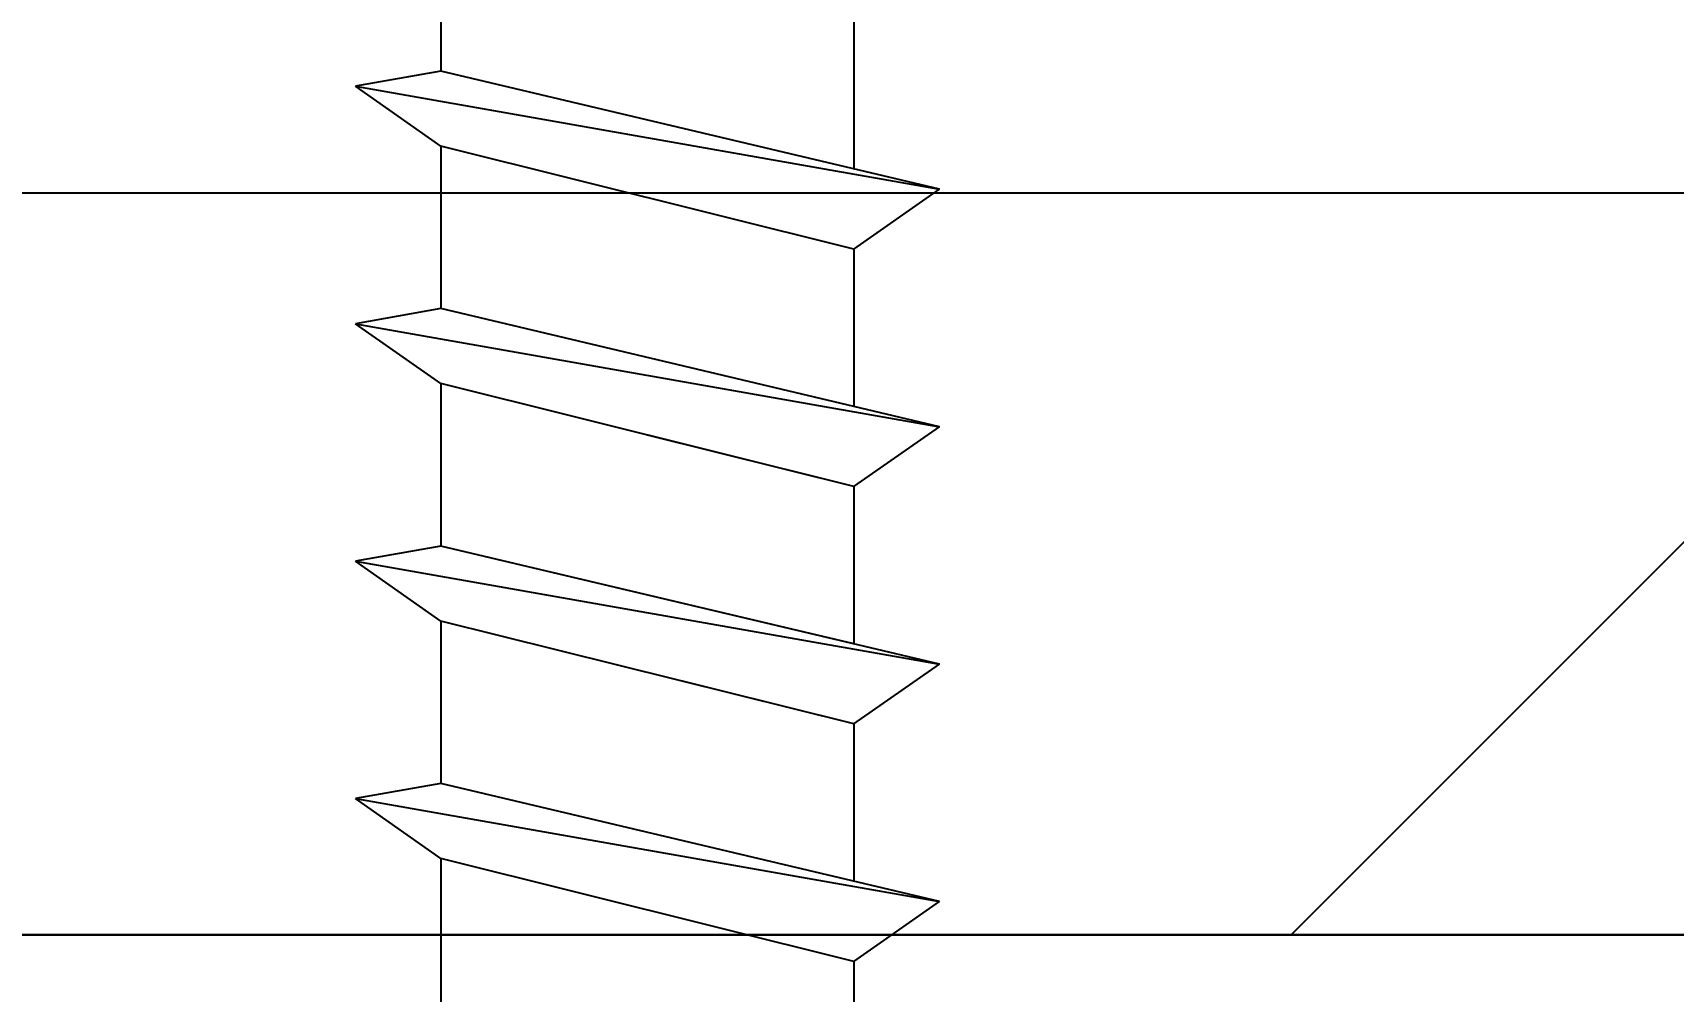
# Model space of a CAD drawing. Header units: inches. Extents: x -2661 to 42767, y -1222 to 9099.
# Drawn here: x 732.835 to 733.526, y 2525.606 to 2526.01 of the extents above; entities that cross this region are included whole.
import ezdxf
from ezdxf import colors
from ezdxf.entities.mleader import LeaderData, LeaderLine
from ezdxf.math import Vec2, Vec3

# ---------------------------------------------------------------- set-up
doc = ezdxf.new("R2010")
doc.units = ezdxf.units.IN
doc.header["$LTSCALE"] = 12
doc.header["$MEASUREMENT"] = 0
for name, color, linetype in [('S-ANNO-NOTE', 4, 'CONTINUOUS'), ('S-SIMPSON', 2, 'CONTINUOUS'), ('S-WOOD', 3, 'CONTINUOUS')]:
    doc.layers.add(name, color=color, linetype=linetype)
doc.styles.add('Arial', font='arial.ttf', dxfattribs={"width": 0.85})

# ---------------------------------------------------------------- blocks, each defined once
blk = doc.blocks.new('SIP SCREW_Shorter')
at = {"layer": 'S-SIMPSON', "color": 1}
for p, q in [((-0.087, -10.06787), (-0.087, -10.13631)), ((-0.087, -10.06787), (-0.087, -10.13631)), ((-0.087, -10.06787), (-0.087, -10.13631)), ((-0.087, -10.06787), (-0.087, -10.13631)), ((-0.087, -10.06787), (-0.087, -10.13631)), ((-0.087, -10.06787), (-0.087, -10.13631)), ((-0.087, -10.06787), (-0.087, -10.13631)), ((-0.087, -10.06787), (-0.087, -10.13631)), ((-0.087, -10.06787), (-0.087, -10.13631)), ((-0.087, -10.06787), (-0.087, -10.13631)), ((-0.087, -10.06787), (-0.087, -10.13631)), ((-0.087, -10.06787), (-0.087, -10.13631)), ((-0.087, -10.06787), (-0.087, -10.13631)), ((0.087, -10.11124), (0.087, -10.17751)), ((0.087, -10.11124), (0.087, -10.17751)), ((0.087, -10.11124), (0.087, -10.17751)), ((0.087, -10.11124), (0.087, -10.17751)), ((0.087, -10.11124), (0.087, -10.17751)), ((0.087, -10.11124), (0.087, -10.17751)), ((0.087, -10.11124), (0.087, -10.17751)), ((0.087, -10.11124), (0.087, -10.17751)), ((0.087, -10.11124), (0.087, -10.17751)), ((0.087, -10.11124), (0.087, -10.17751)), ((0.087, -10.11124), (0.087, -10.17751)), ((-0.087, -10.13631), (-0.123, -10.14266)), ((-0.087, -10.13631), (-0.123, -10.14266)), ((-0.087, -10.13631), (-0.123, -10.14266)), ((-0.087, -10.13631), (-0.123, -10.14266)), ((-0.087, -10.13631), (-0.123, -10.14266)), ((-0.087, -10.13631), (-0.123, -10.14266)), ((-0.087, -10.13631), (-0.123, -10.14266)), ((-0.087, -10.13631), (-0.123, -10.14266)), ((-0.087, -10.13631), (-0.123, -10.14266)), ((-0.123, -10.14266), (0.123, -10.18604)), ((-0.123, -10.14266), (0.123, -10.18604)), ((-0.123, -10.14266), (0.123, -10.18604)), ((-0.123, -10.14266), (0.123, -10.18604)), ((-0.123, -10.14266), (0.123, -10.18604)), ((-0.123, -10.14266), (0.123, -10.18604)), ((-0.123, -10.14266), (0.123, -10.18604)), ((-0.123, -10.14266), (0.123, -10.18604)), ((-0.123, -10.14266), (0.123, -10.18604)), ((-0.087, -10.16787), (-0.123, -10.14266)), ((-0.087, -10.16787), (-0.123, -10.14266)), ((-0.087, -10.16787), (-0.123, -10.14266)), ((-0.087, -10.16787), (-0.123, -10.14266)), ((-0.087, -10.16787), (-0.123, -10.14266)), ((-0.087, -10.16787), (-0.123, -10.14266)), ((-0.087, -10.16787), (-0.123, -10.14266)), ((-0.087, -10.16787), (-0.123, -10.14266)), ((-0.087, -10.16787), (-0.123, -10.14266)), ((0.123, -10.18604), (-0.087, -10.13631)), ((0.123, -10.18604), (-0.087, -10.13631)), ((0.123, -10.18604), (-0.087, -10.13631)), ((0.123, -10.18604), (-0.087, -10.13631)), ((0.123, -10.18604), (-0.087, -10.13631)), ((0.123, -10.18604), (-0.087, -10.13631)), ((0.123, -10.18604), (-0.087, -10.13631)), ((0.123, -10.18604), (-0.087, -10.13631)), ((0.123, -10.18604), (-0.087, -10.13631)), ((-0.087, -10.16787), (-0.087, -10.23631)), ((-0.087, -10.16787), (-0.087, -10.23631)), ((-0.087, -10.16787), (-0.087, -10.23631)), ((-0.087, -10.16787), (-0.087, -10.23631)), ((-0.087, -10.16787), (-0.087, -10.23631)), ((-0.087, -10.16787), (-0.087, -10.23631)), ((-0.087, -10.16787), (-0.087, -10.23631)), ((-0.087, -10.16787), (-0.087, -10.23631)), ((-0.087, -10.16787), (-0.087, -10.23631)), ((-0.087, -10.16787), (-0.087, -10.23631)), ((-0.087, -10.16787), (-0.087, -10.23631)), ((0.087, -10.21124), (-0.087, -10.16787)), ((0.087, -10.21124), (-0.087, -10.16787)), ((0.087, -10.21124), (-0.087, -10.16787)), ((0.087, -10.21124), (-0.087, -10.16787)), ((0.087, -10.21124), (-0.087, -10.16787)), ((0.087, -10.21124), (-0.087, -10.16787)), ((0.087, -10.21124), (-0.087, -10.16787)), ((0.087, -10.21124), (-0.087, -10.16787)), ((0.087, -10.21124), (-0.087, -10.16787)), ((0.087, -10.21124), (0.123, -10.18604)), ((0.087, -10.21124), (0.123, -10.18604)), ((0.087, -10.21124), (0.123, -10.18604)), ((0.087, -10.21124), (0.123, -10.18604)), ((0.087, -10.21124), (0.123, -10.18604)), ((0.087, -10.21124), (0.123, -10.18604)), ((0.087, -10.21124), (0.123, -10.18604)), ((0.087, -10.21124), (0.123, -10.18604)), ((0.087, -10.21124), (0.123, -10.18604)), ((0.087, -10.21124), (0.087, -10.27751)), ((0.087, -10.21124), (0.087, -10.27751)), ((0.087, -10.21124), (0.087, -10.27751)), ((0.087, -10.21124), (0.087, -10.27751)), ((0.087, -10.21124), (0.087, -10.27751)), ((0.087, -10.21124), (0.087, -10.27751)), ((0.087, -10.21124), (0.087, -10.27751)), ((0.087, -10.21124), (0.087, -10.27751)), ((0.087, -10.21124), (0.087, -10.27751)), ((0.087, -10.21124), (0.087, -10.27751)), ((0.087, -10.21124), (0.087, -10.27751)), ((-0.087, -10.23631), (-0.123, -10.24266)), ((-0.087, -10.23631), (-0.123, -10.24266)), ((-0.087, -10.23631), (-0.123, -10.24266)), ((-0.087, -10.23631), (-0.123, -10.24266)), ((-0.087, -10.23631), (-0.123, -10.24266)), ((-0.087, -10.23631), (-0.123, -10.24266)), ((-0.087, -10.23631), (-0.123, -10.24266)), ((-0.087, -10.23631), (-0.123, -10.24266)), ((-0.087, -10.23631), (-0.123, -10.24266)), ((-0.087, -10.23631), (-0.123, -10.24266)), ((-0.087, -10.23631), (-0.123, -10.24266)), ((0.123, -10.28604), (-0.087, -10.23631)), ((0.123, -10.28604), (-0.087, -10.23631)), ((0.123, -10.28604), (-0.087, -10.23631)), ((0.123, -10.28604), (-0.087, -10.23631)), ((0.123, -10.28604), (-0.087, -10.23631)), ((0.123, -10.28604), (-0.087, -10.23631)), ((0.123, -10.28604), (-0.087, -10.23631)), ((0.123, -10.28604), (-0.087, -10.23631)), ((0.123, -10.28604), (-0.087, -10.23631)), ((0.123, -10.28604), (-0.087, -10.23631)), ((0.123, -10.28604), (-0.087, -10.23631)), ((-0.123, -10.24266), (0.123, -10.28604)), ((-0.123, -10.24266), (0.123, -10.28604)), ((-0.123, -10.24266), (0.123, -10.28604)), ((-0.123, -10.24266), (0.123, -10.28604)), ((-0.123, -10.24266), (0.123, -10.28604)), ((-0.123, -10.24266), (0.123, -10.28604)), ((-0.123, -10.24266), (0.123, -10.28604)), ((-0.123, -10.24266), (0.123, -10.28604)), ((-0.123, -10.24266), (0.123, -10.28604)), ((-0.123, -10.24266), (0.123, -10.28604)), ((-0.123, -10.24266), (0.123, -10.28604)), ((-0.087, -10.26787), (-0.123, -10.24266)), ((-0.087, -10.26787), (-0.123, -10.24266)), ((-0.087, -10.26787), (-0.123, -10.24266)), ((-0.087, -10.26787), (-0.123, -10.24266)), ((-0.087, -10.26787), (-0.123, -10.24266)), ((-0.087, -10.26787), (-0.123, -10.24266)), ((-0.087, -10.26787), (-0.123, -10.24266)), ((-0.087, -10.26787), (-0.123, -10.24266)), ((-0.087, -10.26787), (-0.123, -10.24266)), ((-0.087, -10.26787), (-0.123, -10.24266)), ((-0.087, -10.26787), (-0.123, -10.24266)), ((0.087, -10.31124), (-0.087, -10.26787)), ((0.087, -10.31124), (-0.087, -10.26787)), ((0.087, -10.31124), (-0.087, -10.26787)), ((0.087, -10.31124), (-0.087, -10.26787)), ((0.087, -10.31124), (-0.087, -10.26787)), ((0.087, -10.31124), (-0.087, -10.26787)), ((0.087, -10.31124), (-0.087, -10.26787)), ((0.087, -10.31124), (-0.087, -10.26787)), ((0.087, -10.31124), (-0.087, -10.26787)), ((0.087, -10.31124), (-0.087, -10.26787)), ((0.087, -10.31124), (-0.087, -10.26787)), ((-0.087, -10.26787), (-0.087, -10.33631)), ((-0.087, -10.26787), (-0.087, -10.33631)), ((-0.087, -10.26787), (-0.087, -10.33631)), ((-0.087, -10.26787), (-0.087, -10.33631)), ((-0.087, -10.26787), (-0.087, -10.33631)), ((-0.087, -10.26787), (-0.087, -10.33631)), ((-0.087, -10.26787), (-0.087, -10.33631)), ((-0.087, -10.26787), (-0.087, -10.33631)), ((0.087, -10.31124), (0.123, -10.28604)), ((0.087, -10.31124), (0.123, -10.28604)), ((0.087, -10.31124), (0.123, -10.28604)), ((0.087, -10.31124), (0.123, -10.28604)), ((0.087, -10.31124), (0.123, -10.28604)), ((0.087, -10.31124), (0.123, -10.28604)), ((0.087, -10.31124), (0.123, -10.28604)), ((0.087, -10.31124), (0.123, -10.28604)), ((0.087, -10.31124), (0.123, -10.28604)), ((0.087, -10.31124), (0.123, -10.28604)), ((0.087, -10.31124), (0.123, -10.28604)), ((0.087, -10.31124), (0.123, -10.28604)), ((0.087, -10.31124), (0.123, -10.28604)), ((0.087, -10.31124), (0, -10.28956)), ((0.087, -10.31124), (0, -10.28956)), ((0.087, -10.31124), (0.087, -10.37751)), ((0.087, -10.31124), (0.087, -10.37751)), ((0.087, -10.31124), (0.087, -10.37751)), ((0.087, -10.31124), (0.087, -10.37751)), ((0.087, -10.31124), (0.087, -10.37751)), ((0.087, -10.31124), (0.087, -10.37751)), ((0.087, -10.31124), (0.087, -10.37751)), ((0.087, -10.31124), (0.087, -10.37751)), ((0.087, -10.31124), (0.087, -10.37751)), ((0.087, -10.31124), (0.087, -10.37751)), ((-0.087, -10.33631), (-0.123, -10.34266)), ((-0.087, -10.33631), (-0.123, -10.34266)), ((-0.087, -10.33631), (-0.123, -10.34266)), ((-0.087, -10.33631), (-0.123, -10.34266)), ((-0.087, -10.33631), (-0.123, -10.34266)), ((-0.087, -10.33631), (-0.123, -10.34266)), ((-0.087, -10.33631), (-0.123, -10.34266)), ((-0.087, -10.33631), (-0.123, -10.34266)), ((-0.087, -10.33631), (-0.123, -10.34266)), ((0.087, -10.37751), (-0.087, -10.33631)), ((0.123, -10.38604), (-0.087, -10.33631)), ((0.123, -10.38604), (-0.087, -10.33631)), ((0.123, -10.38604), (-0.087, -10.33631)), ((0.123, -10.38604), (-0.087, -10.33631)), ((0.123, -10.38604), (-0.087, -10.33631)), ((0.123, -10.38604), (-0.087, -10.33631)), ((0.123, -10.38604), (-0.087, -10.33631)), ((0.123, -10.38604), (-0.087, -10.33631)), ((-0.123, -10.34266), (0.123, -10.38604)), ((-0.123, -10.34266), (0.123, -10.38604)), ((-0.123, -10.34266), (0.123, -10.38604)), ((-0.123, -10.34266), (0.123, -10.38604)), ((-0.123, -10.34266), (0.123, -10.38604)), ((-0.123, -10.34266), (0.123, -10.38604)), ((-0.123, -10.34266), (0.123, -10.38604)), ((-0.123, -10.34266), (0.123, -10.38604)), ((-0.123, -10.34266), (0.123, -10.38604)), ((-0.087, -10.36787), (-0.123, -10.34266)), ((-0.087, -10.36787), (-0.123, -10.34266)), ((-0.087, -10.36787), (-0.123, -10.34266)), ((-0.087, -10.36787), (-0.123, -10.34266)), ((-0.087, -10.36787), (-0.123, -10.34266)), ((-0.087, -10.36787), (-0.123, -10.34266)), ((-0.087, -10.36787), (-0.123, -10.34266)), ((-0.087, -10.36787), (-0.123, -10.34266)), ((-0.087, -10.36787), (-0.123, -10.34266)), ((-0.087, -10.36787), (-0.087, -10.43631)), ((-0.087, -10.36787), (-0.087, -10.43631)), ((-0.087, -10.36787), (-0.087, -10.43631)), ((-0.087, -10.36787), (-0.087, -10.43631)), ((-0.087, -10.36787), (-0.087, -10.43631)), ((-0.087, -10.36787), (-0.087, -10.43631)), ((-0.087, -10.36787), (-0.087, -10.43631)), ((-0.087, -10.36787), (-0.087, -10.43631)), ((-0.087, -10.36787), (-0.087, -10.43631)), ((0.087, -10.41124), (-0.087, -10.36787)), ((0.087, -10.41124), (-0.087, -10.36787)), ((0.087, -10.41124), (-0.087, -10.36787)), ((0.087, -10.41124), (-0.087, -10.36787)), ((0.087, -10.41124), (-0.087, -10.36787)), ((0.087, -10.41124), (-0.087, -10.36787)), ((0.087, -10.41124), (-0.087, -10.36787)), ((0.087, -10.41124), (-0.087, -10.36787)), ((0.087, -10.41124), (-0.087, -10.36787)), ((0.087, -10.41124), (0, -10.38956)), ((0.087, -10.41124), (0.123, -10.38604)), ((0.087, -10.41124), (0.123, -10.38604)), ((0.087, -10.41124), (0.123, -10.38604)), ((0.087, -10.41124), (0.123, -10.38604)), ((0.087, -10.41124), (0.123, -10.38604)), ((0.087, -10.41124), (0.123, -10.38604)), ((0.087, -10.41124), (0.123, -10.38604)), ((0.087, -10.41124), (0.123, -10.38604)), ((0.087, -10.41124), (0.123, -10.38604)), ((0.087, -10.41124), (0.123, -10.38604)), ((0.087, -10.41124), (0.087, -10.47751)), ((0.087, -10.41124), (0.087, -10.47751)), ((0.087, -10.41124), (0.087, -10.47751)), ((0.087, -10.41124), (0.087, -10.47751)), ((0.087, -10.41124), (0.087, -10.47751)), ((0.087, -10.41124), (0.087, -10.47751)), ((0.087, -10.41124), (0.087, -10.47751)), ((0.087, -10.41124), (0.087, -10.47751)), ((-0.087, -10.43631), (-0.123, -10.44266)), ((-0.087, -10.43631), (-0.123, -10.44266)), ((-0.087, -10.43631), (-0.123, -10.44266)), ((-0.087, -10.43631), (-0.123, -10.44266)), ((-0.087, -10.43631), (-0.123, -10.44266)), ((-0.087, -10.43631), (-0.123, -10.44266)), ((0.123, -10.48604), (-0.087, -10.43631)), ((0.123, -10.48604), (-0.087, -10.43631)), ((0.123, -10.48604), (-0.087, -10.43631)), ((0.123, -10.48604), (-0.087, -10.43631)), ((0.123, -10.48604), (-0.087, -10.43631)), ((0.123, -10.48604), (-0.087, -10.43631)), ((-0.123, -10.44266), (0.123, -10.48604)), ((-0.123, -10.44266), (0.123, -10.48604)), ((-0.123, -10.44266), (0.123, -10.48604)), ((-0.123, -10.44266), (0.123, -10.48604)), ((-0.123, -10.44266), (0.123, -10.48604)), ((-0.123, -10.44266), (0.123, -10.48604)), ((-0.087, -10.46787), (-0.123, -10.44266)), ((-0.087, -10.46787), (-0.123, -10.44266)), ((-0.087, -10.46787), (-0.123, -10.44266)), ((-0.087, -10.46787), (-0.123, -10.44266)), ((-0.087, -10.46787), (-0.123, -10.44266)), ((-0.087, -10.46787), (-0.123, -10.44266)), ((0.087, -10.51124), (-0.087, -10.46787)), ((0.087, -10.51124), (-0.087, -10.46787)), ((0.087, -10.51124), (-0.087, -10.46787)), ((0.087, -10.51124), (-0.087, -10.46787)), ((0.087, -10.51124), (-0.087, -10.46787)), ((0.087, -10.51124), (-0.087, -10.46787)), ((-0.087, -10.46787), (-0.087, -10.53631)), ((-0.087, -10.46787), (-0.087, -10.53631)), ((-0.087, -10.46787), (-0.087, -10.53631)), ((-0.087, -10.46787), (-0.087, -10.53631)), ((-0.087, -10.46787), (-0.087, -10.53631)), ((-0.087, -10.46787), (-0.087, -10.53631)), ((-0.087, -10.46787), (-0.087, -10.53631)), ((0.087, -10.51124), (0.123, -10.48604)), ((0.087, -10.51124), (0.123, -10.48604)), ((0.087, -10.51124), (0.123, -10.48604)), ((0.087, -10.51124), (0.123, -10.48604)), ((0.087, -10.51124), (0.123, -10.48604)), ((0.087, -10.51124), (0.123, -10.48604)), ((0.087, -10.51124), (0.087, -10.57751)), ((0.087, -10.51124), (0.087, -10.57751)), ((0.087, -10.51124), (0.087, -10.57751)), ((0.087, -10.51124), (0.087, -10.57751)), ((0.087, -10.51124), (0.087, -10.57751)), ((0.087, -10.51124), (0.087, -10.57751)), ((0.087, -10.51124), (0.087, -10.57751))]:
    blk.add_line(p, q, dxfattribs=at)

msp = doc.modelspace()

# ---------------------------------------------------------------- hatches: boundary and pattern name
at = {"layer": 'S-WOOD'}
h = msp.add_hatch(dxfattribs=at)
h.set_pattern_fill('PLAST', color=1, scale=5, angle=45, style=0)
h.set_pattern_definition([(45, (-1554.2303, 1655.342), (-0.8838835, 0.8838835), []), (45, (-1554.3407, 1655.4525), (-0.8838835, 0.8838835), []), (45, (-1554.4512, 1655.563), (-0.8838835, 0.8838835), [])])
h.paths.add_polyline_path([(697.27892, 2525.6299), (764.23941, 2525.6299), (764.23941, 2526.2549), (697.27892, 2526.2549)])

# ---------------------------------------------------------------- linework, layer by layer
at = {"layer": 'S-WOOD', "color": 1}
msp.add_line((697.27892, 2525.9424), (764.23941, 2525.9424), dxfattribs=at)
at = {"layer": 'S-WOOD'}
for points in [[(697.27892, 2525.6299), (764.23941, 2525.6299), (764.23941, 2526.2549), (697.27892, 2526.2549)], [(725.13417, 2523.1299), (736.38417, 2523.1299), (736.38417, 2525.6299), (725.13417, 2525.6299)]]:
    msp.add_lwpolyline(points, close=True, dxfattribs=at)

# ---------------------------------------------------------------- block references
msp.add_blockref('SIP SCREW_Shorter', (733.09373, 2536.1299), dxfattribs=at)

# ---------------------------------------------------------------- leaders
at = {"layer": 'S-ANNO-NOTE'}
ml = msp.add_multileader_mtext('Standard', dxfattribs=at)
ml.set_content('\\A1;BEVELED 3x TOP PLATE', color=4, style='Arial')
ml.set_leader_properties(color=2)
ml.build(insert=Vec2(0, 0))
ml.multileader.update_dxf_attribs({"dogleg_length": 0.125, "arrow_head_size": 1.3125, "scale": 12})
ctx = ml.context
ctx.base_point, ctx.scale, ctx.char_height, ctx.arrow_head_size, ctx.landing_gap_size, ctx.plane_origin = Vec3(784.9449, 2523.35026), 12, 1.125, 1.3125, 1.08, Vec3(240.38596, 2724.10885)
ctx.text_align_type = 2
notes = []
notes.append((ctx, [(0, (1, 1, 0), (804.10059, 2523.35026), (-1, 0), 1.5, [(0, [(816.4906, 2531.80873)], 0, [])])]))
ctx.mtext.insert, ctx.mtext.width, ctx.mtext.defined_height, ctx.mtext.alignment, ctx.mtext.flow_direction = Vec3(801.52059, 2523.92274), 18.2926016, 4.37074, 3, 5
for ctx, leaders in notes:
    for number, flags, end, landing, length, lines in leaders:
        leader = LeaderData()
        leader.index, (leader.has_last_leader_line, leader.has_dogleg_vector, leader.attachment_direction) = number, flags
        leader.last_leader_point, leader.dogleg_vector, leader.dogleg_length = Vec3(end), Vec3(landing), length
        for number, points, colour, breaks in lines:
            line = LeaderLine()
            line.index, line.vertices, line.color, line.breaks = number, Vec3.list(points), colors.encode_raw_color(colour), breaks
            leader.lines.append(line)
        ctx.leaders.append(leader)

doc.saveas('drawing.dxf')
